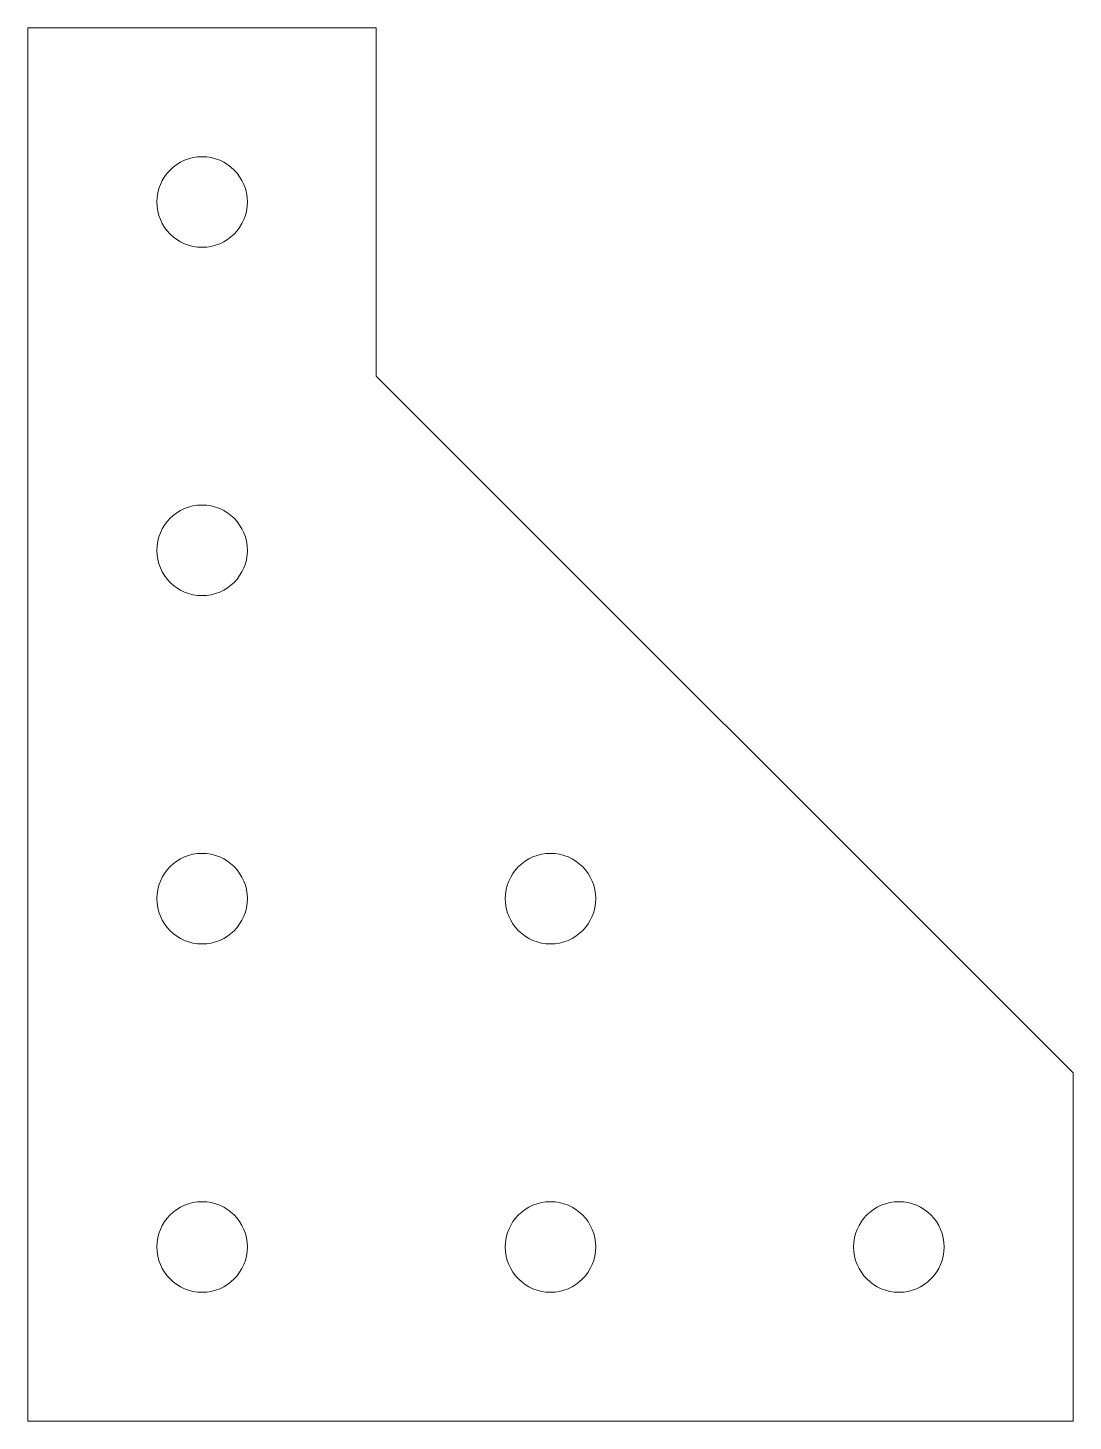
# Model space of a CAD drawing. Header units: millimetres. Extents: x 0 to 60, y 0 to 80.
import ezdxf

# ---------------------------------------------------------------- set-up
doc = ezdxf.new("R2010")
doc.units = ezdxf.units.MM

msp = doc.modelspace()

# ---------------------------------------------------------------- linework, layer by layer
at = {"color": 7, "linetype": 'Continuous', "lineweight": 15}
for p, q in [((0, 80), (0, 0)), ((20, 80), (0, 80)), ((20, 60), (20, 80)), ((60, 20), (20, 60)), ((60, 0), (60, 20)), ((0, 0), (60, 0))]:
    msp.add_line(p, q, dxfattribs=at)
for centre in [(10, 70), (10, 50), (10, 30), (30, 30), (10, 10), (30, 10), (50, 10)]:
    msp.add_circle(centre, 2.6, dxfattribs=at)

doc.saveas('drawing.dxf')
